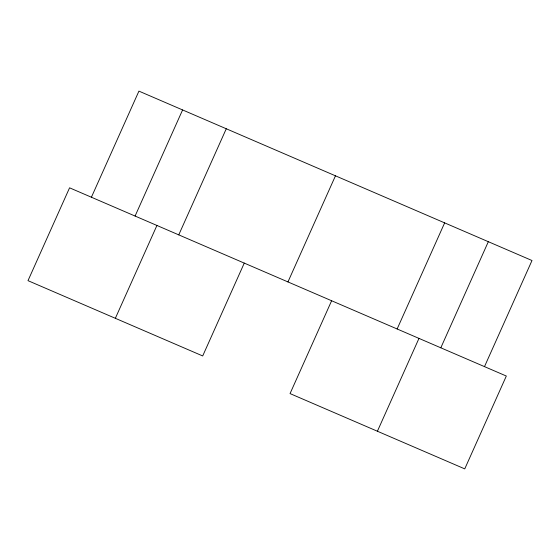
<?xml version="1.0" encoding="UTF-8"?>
<svg xmlns="http://www.w3.org/2000/svg" width="560" height="560" viewBox="0 0 560 560"><rect width="100%" height="100%" fill="white"/><g stroke="black" fill="none" stroke-linecap="round" stroke-linejoin="round"><path stroke-width="0.84" d="M91.413 197.225L138.922 91.119L532 260.519L484.491 366.625M135.086 216.048L182.595 109.942M115.353 318.304L156.926 225.463M178.759 234.871L226.275 128.765M244.272 263.102L202.699 355.95L28 280.658L69.573 187.817L506.324 376.033L464.751 468.881L290.052 393.589L331.625 300.748M287.952 281.925L335.461 175.819M397.138 328.979L444.647 222.873M377.405 431.235L418.978 338.394M440.811 347.802L488.327 241.696"/></g></svg>
